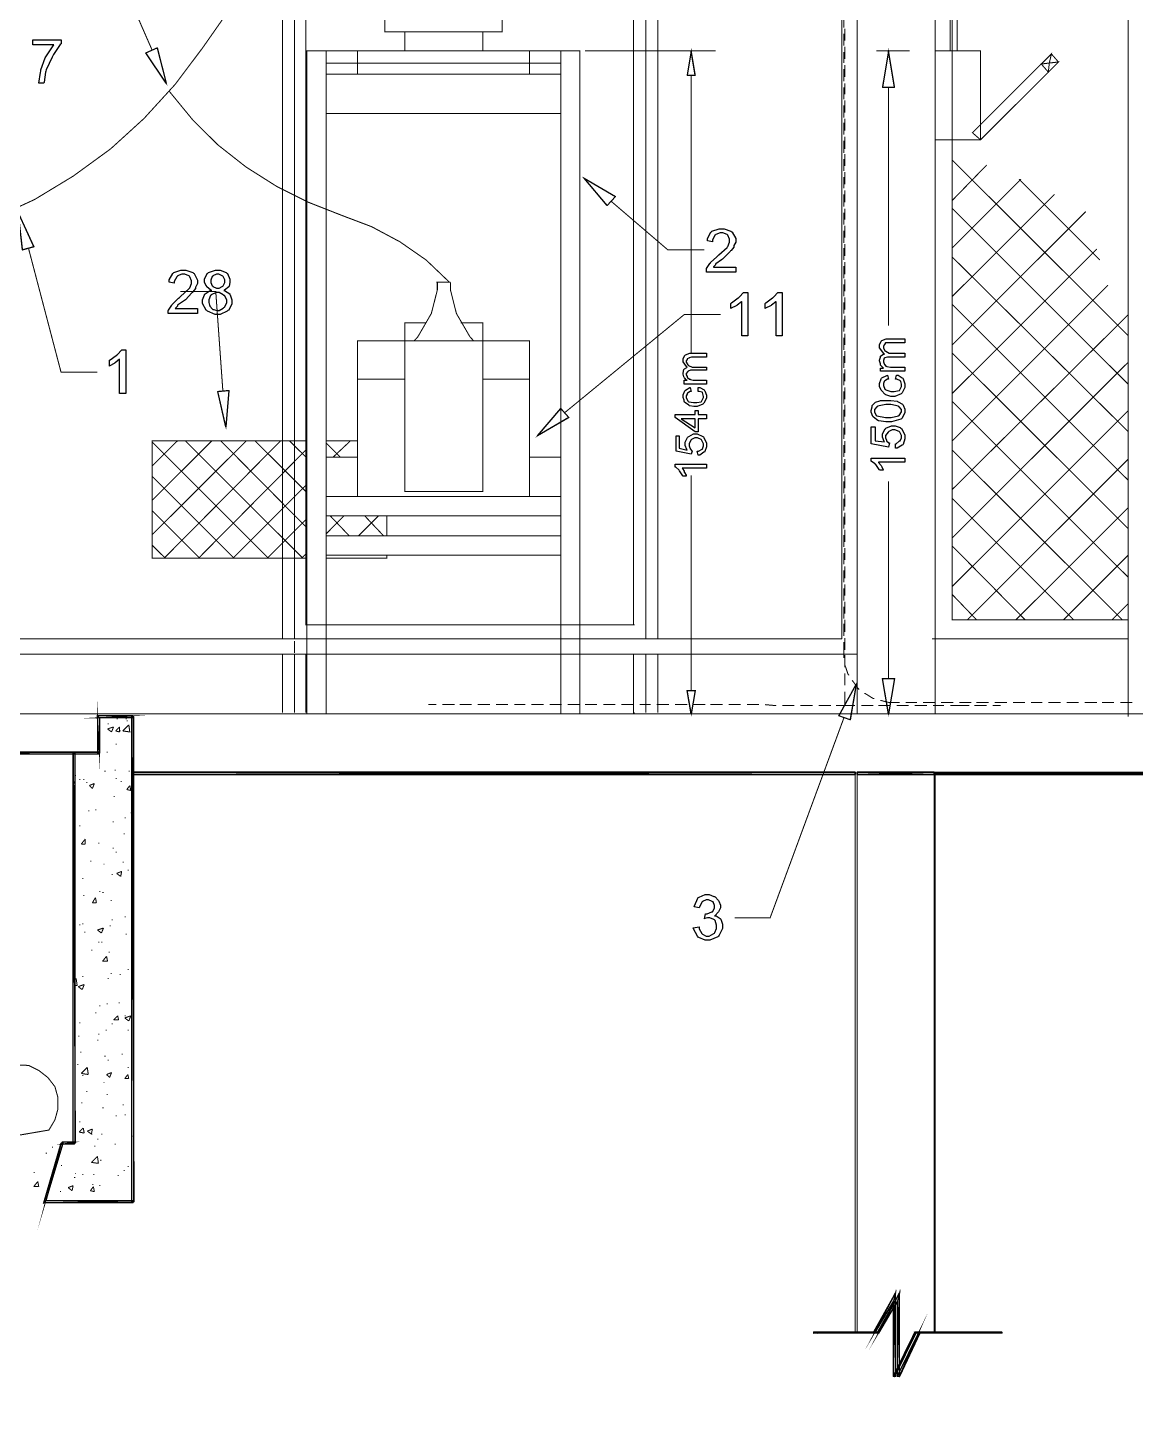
# Model space of a CAD drawing. Extents: x 0 to 210, y 0 to 297.
# Drawn here: x 68.7 to 115.1, y 133.5 to 191.4 of the extents above; entities that cross this region are included whole.
import ezdxf

# ---------------------------------------------------------------- set-up
doc = ezdxf.new("R2010")
doc.units = 0
doc.header["$MEASUREMENT"] = 0
for name, color, linetype in [('C00-00-00-BLACK', 7, 'Continuous'), ('C00-7E-FF', 150, 'Continuous'), ('CFF-00-00', 1, 'Continuous'), ('CFF-7E-00', 30, 'Continuous')]:
    doc.layers.add(name, color=color, linetype=linetype)

msp = doc.modelspace()

# ---------------------------------------------------------------- linework, layer by layer
at = {"layer": 'C00-00-00-BLACK', "const_width": 0.04233}
for points in [[(103.441, 162.639), (103.441, 231.309)], [(106.707, 162.639), (106.707, 231.309)], [(55.0499, 212.614), (79.3517, 212.614), (79.3517, 165.775)], [(102.804, 165.775), (102.804, 212.614), (95.086, 212.614), (95.086, 165.775)], [(107.344, 205.452), (107.344, 190.445)], [(107.64, 205.366), (107.64, 190.445)], [(107.429, 203.713), (114.808, 203.713), (114.808, 162.512)], [(114.808, 166.581), (107.429, 166.581), (107.429, 203.713)], [(94.5776, 165.775), (94.5776, 203.248), (79.8587, 203.248), (79.8587, 165.775)], [(94.0675, 166.371), (94.0675, 202.61), (80.3271, 202.61), (80.3271, 166.371), (94.0675, 166.371), (94.1091, 166.371)], [(85.0346, 195.363), (83.6344, 195.363), (83.6344, 191.251), (88.5553, 191.251), (88.5553, 195.363), (87.1569, 195.363)], [(102.888, 191.929), (102.888, 191.42)], [(102.931, 191.378), (102.931, 190.871)], [(84.4846, 190.445), (84.4846, 191.251)], [(87.7492, 190.445), (87.7492, 191.251)], [(102.888, 191.167), (102.888, 190.658)], [(81.1749, 162.639), (81.1749, 190.445), (80.3698, 190.445), (80.3698, 162.639)], [(81.1749, 190.445), (91.0138, 190.445)], [(82.4893, 190.445), (82.4893, 189.471)], [(89.6994, 190.445), (89.6994, 189.471)], [(91.8214, 162.639), (91.8214, 190.445), (91.0138, 190.445), (91.0138, 162.639)], [(102.888, 190.402), (102.888, 189.936)], [(102.931, 190.616), (102.931, 190.106)], [(106.707, 186.716), (108.614, 186.716), (108.614, 190.445), (106.707, 190.445), (106.707, 186.716), (106.748, 186.716)], [(108.614, 186.716), (108.275, 187.012), (111.585, 190.318), (111.882, 189.979), (108.614, 186.716), (108.572, 186.716)], [(81.1749, 189.936), (91.0138, 189.936)], [(102.888, 189.683), (102.888, 189.174)], [(102.931, 189.852), (102.931, 189.344)], [(81.1749, 189.471), (91.0138, 189.471)], [(102.931, 189.09), (102.931, 188.625)], [(102.888, 188.921), (102.888, 188.409)], [(102.931, 188.367), (102.931, 187.86)], [(81.1749, 187.817), (91.0138, 187.817)], [(102.888, 188.156), (102.888, 187.647)], [(102.888, 187.436), (102.888, 186.928)], [(102.931, 187.606), (102.931, 187.097)], [(102.888, 186.674), (102.888, 186.163)], [(102.931, 186.844), (102.931, 186.333)], [(102.931, 186.121), (102.931, 185.613)], [(107.429, 186.206), (107.429, 186.249)], [(102.888, 185.91), (102.888, 185.401)], [(114.808, 178.493), (107.429, 185.867)], [(107.429, 184.171), (108.87, 185.655)], [(102.888, 185.148), (102.888, 184.682)], [(102.931, 185.359), (102.931, 184.851)], [(107.429, 182.179), (110.313, 185.062)], [(113.621, 181.671), (110.228, 185.062)], [(102.888, 184.426), (102.888, 183.917)], [(102.931, 184.597), (102.931, 184.087)], [(107.429, 180.144), (111.712, 184.426)], [(102.931, 183.833), (102.931, 183.367)], [(114.808, 176.459), (107.429, 183.833)], [(102.888, 183.664), (102.888, 183.155)], [(107.429, 178.11), (113.027, 183.705)], [(102.888, 182.902), (102.888, 182.39)], [(102.931, 183.112), (102.931, 182.605)], [(102.888, 182.179), (102.888, 181.671)], [(102.931, 182.348), (102.931, 181.84)], [(107.429, 176.075), (113.492, 182.137)], [(102.888, 181.417), (102.888, 180.909)], [(102.931, 181.587), (102.931, 181.078)], [(114.808, 174.467), (107.429, 181.798)], [(102.931, 180.866), (102.931, 180.356)], [(84.8653, 178.279), (85.0237, 178.451), (85.5899, 179.43), (85.8407, 180.413), (85.8407, 180.739)], [(85.7994, 180.739), (86.3921, 180.739)], [(86.3921, 180.739), (86.3921, 180.413), (86.6401, 179.43), (87.2077, 178.451), (87.3675, 178.279)], [(102.888, 180.655), (102.888, 180.144)], [(107.429, 174.082), (113.958, 180.613)], [(102.888, 179.891), (102.888, 179.425)], [(102.931, 180.101), (102.931, 179.594)], [(114.808, 172.431), (107.429, 179.805)], [(102.888, 179.171), (102.888, 178.663)], [(102.931, 179.339), (102.931, 178.832)], [(107.429, 172.048), (114.808, 179.382)], [(85.3736, 179.043), (84.4846, 179.043), (84.4846, 171.963), (87.7492, 171.963), (87.7492, 179.043), (86.8151, 179.043)], [(102.931, 178.577), (102.931, 178.11)], [(89.6994, 171.752), (89.6994, 178.279), (82.4893, 178.279), (82.4893, 171.752)], [(102.888, 178.409), (102.888, 177.898)], [(102.888, 177.644), (102.888, 177.136)], [(102.931, 177.855), (102.931, 177.348)], [(114.808, 170.397), (107.429, 177.771)], [(107.429, 170.013), (114.808, 177.389)], [(102.888, 176.924), (102.888, 176.416)], [(102.931, 177.093), (102.931, 176.586)], [(82.4893, 176.67), (84.4846, 176.67)], [(87.7492, 176.67), (89.6994, 176.67)], [(102.931, 176.331), (102.931, 175.821)], [(102.888, 176.16), (102.888, 175.652)], [(102.931, 175.609), (102.931, 175.102)], [(114.808, 168.362), (107.429, 175.736)], [(102.888, 175.398), (102.888, 174.89)], [(107.429, 167.979), (114.808, 175.355)], [(102.888, 174.636), (102.888, 174.167)], [(102.931, 174.847), (102.931, 174.34)], [(80.3698, 169.166), (73.8794, 169.166), (73.8794, 174.082), (80.3698, 174.082)], [(73.8794, 173.024), (74.9406, 174.082)], [(73.8794, 171.582), (76.382, 174.082)], [(73.8794, 170.141), (77.8245, 174.082)], [(78.759, 169.166), (73.8794, 174.041)], [(74.3906, 169.166), (79.266, 174.082)], [(80.2005, 169.166), (75.2796, 174.082)], [(80.3698, 170.44), (76.7637, 174.082)], [(80.3698, 171.921), (78.2052, 174.082)], [(80.3698, 173.363), (79.6477, 174.082)], [(81.1749, 174.082), (82.4893, 174.082)], [(81.77, 173.405), (81.1749, 173.998)], [(81.4737, 173.405), (82.193, 174.082)], [(102.888, 173.914), (102.888, 173.405)], [(102.931, 174.082), (102.931, 173.575)], [(75.8321, 169.166), (80.3698, 173.744)], [(81.1749, 173.405), (82.4893, 173.405)], [(89.6994, 173.405), (91.0138, 173.405)], [(102.931, 173.32), (102.931, 172.855)], [(114.554, 166.581), (107.429, 173.702)], [(108.064, 166.581), (114.808, 173.32)], [(102.888, 173.152), (102.888, 172.643)], [(77.3162, 169.166), (73.8794, 172.601)], [(77.2749, 169.166), (80.3698, 172.26)], [(102.888, 172.39), (102.888, 171.879)], [(102.931, 172.601), (102.931, 172.091)], [(81.1749, 171.752), (91.0138, 171.752)], [(102.888, 171.666), (102.888, 171.159)], [(102.931, 171.836), (102.931, 171.329)], [(112.517, 166.581), (107.429, 171.666)], [(75.8747, 169.166), (73.8794, 171.159)], [(102.931, 171.074), (102.931, 170.567)], [(110.098, 166.581), (114.808, 171.286)], [(78.7164, 169.166), (80.3698, 170.82)], [(81.1749, 170.947), (91.0138, 170.947)], [(81.1749, 170.182), (81.9383, 170.947)], [(82.1503, 170.098), (81.3428, 170.947)], [(82.532, 170.098), (83.3808, 170.947)], [(83.5918, 170.098), (82.7885, 170.947)], [(83.7198, 170.947), (83.7198, 170.098)], [(102.888, 170.904), (102.888, 170.397)], [(81.1749, 170.098), (91.0138, 170.098)], [(102.888, 170.141), (102.888, 169.632)], [(102.931, 170.355), (102.931, 169.845)], [(74.4319, 169.166), (73.8794, 169.716)], [(79.8587, 169.293), (79.8587, 168.954)], [(80.1578, 169.166), (80.3698, 169.379)], [(81.1749, 169.293), (91.0138, 169.293)], [(83.7198, 169.293), (83.7198, 169.166), (81.1749, 169.166)], [(102.888, 169.379), (102.888, 168.913)], [(102.931, 169.59), (102.931, 169.083)], [(110.482, 166.581), (107.429, 169.675)], [(112.094, 166.581), (114.808, 169.293)], [(79.8587, 168.701), (79.8587, 168.191)], [(102.888, 168.658), (102.888, 168.148)], [(102.931, 168.827), (102.931, 168.321)], [(79.8587, 167.936), (79.8587, 167.429)], [(102.888, 167.895), (102.888, 167.386)], [(102.931, 168.063), (102.931, 167.597)], [(108.445, 166.581), (107.429, 167.64)], [(79.8587, 167.217), (79.8587, 166.708)], [(102.888, 167.133), (102.888, 166.624)], [(102.931, 167.343), (102.931, 166.836)], [(114.128, 166.581), (114.808, 167.259)], [(79.8587, 166.455), (79.8587, 165.943)], [(102.888, 166.412), (102.888, 165.902)], [(102.931, 166.581), (102.931, 166.072)], [(54.2452, 165.775), (102.804, 165.775)], [(102.931, 165.816), (102.931, 165.31)], [(106.579, 165.775), (114.808, 165.775), (111.628, 165.775)], [(79.8587, 165.69), (79.8587, 165.183)], [(102.888, 165.647), (102.888, 165.394), (102.888, 165.013), (102.888, 164.971)], [(54.2452, 165.14), (103.441, 165.14)], [(79.3517, 165.14), (79.3517, 162.682)], [(79.8587, 165.14), (79.8587, 162.682)], [(79.8587, 164.928), (79.8587, 164.462)], [(80.3271, 165.14), (80.3271, 162.682)], [(94.0675, 165.14), (94.0675, 162.682), (94.1091, 162.682)], [(94.5776, 165.14), (94.5776, 162.682)], [(95.086, 165.14), (95.086, 162.682)], [(102.931, 165.097), (102.931, 164.589)], [(102.931, 164.717), (102.931, 164.674), (103.061, 164.292), (103.104, 164.251)], [(79.8587, 164.209), (79.8587, 163.697)], [(102.931, 164.335), (102.931, 163.825)], [(103.23, 164.036), (103.271, 163.993), (103.484, 163.697), (103.527, 163.656)], [(79.8587, 163.444), (79.8587, 163.105)], [(102.931, 163.57), (102.931, 162.978), (102.549, 162.978)], [(103.737, 163.486), (103.78, 163.486), (104.119, 163.274), (104.162, 163.274)], [(85.7994, 163.02), (85.4576, 163.02)], [(86.5614, 163.02), (86.0531, 163.02)], [(87.2836, 163.02), (86.7724, 163.02)], [(88.0456, 163.02), (87.5372, 163.02)], [(88.8104, 163.02), (88.2992, 163.02)], [(89.5297, 163.02), (89.064, 163.02)], [(90.2945, 163.02), (89.7834, 163.02)], [(91.0565, 163.02), (90.5482, 163.02)], [(91.8214, 163.02), (91.3102, 163.02)], [(92.5407, 163.02), (92.0323, 163.02)], [(93.3055, 163.02), (92.7943, 163.02)], [(94.0675, 163.02), (93.5591, 163.02)], [(94.7896, 163.02), (94.324, 163.02)], [(95.5516, 163.02), (95.0433, 163.02)], [(96.3165, 163.02), (95.8081, 163.02)], [(97.0788, 163.02), (96.5701, 163.02)], [(97.8006, 163.02), (97.2922, 163.02)], [(98.5629, 163.02), (98.0542, 163.02)], [(99.3278, 163.02), (98.8191, 163.02)], [(100.047, 162.978), (99.5811, 163.02)], [(100.812, 162.978), (100.303, 162.978)], [(101.577, 162.978), (101.065, 162.978)], [(102.339, 162.978), (101.83, 162.978)], [(102.931, 162.978), (103.357, 162.978)], [(103.61, 162.978), (104.119, 162.978)], [(104.33, 162.978), (104.841, 162.978)], [(104.418, 163.19), (104.461, 163.19), (104.798, 163.105), (105.222, 163.105)], [(105.095, 162.978), (105.603, 162.978)], [(105.476, 163.105), (105.945, 163.105)], [(105.859, 162.978), (106.368, 162.978)], [(106.198, 163.105), (106.707, 163.105)], [(106.621, 162.978), (107.087, 162.978)], [(106.96, 163.105), (107.471, 163.105)], [(107.344, 162.978), (107.81, 162.978), (108.149, 162.978)], [(107.725, 163.105), (108.233, 163.105)], [(108.361, 162.978), (108.87, 162.978)], [(108.445, 163.105), (108.956, 163.105)], [(109.124, 162.978), (109.463, 162.978)], [(109.209, 163.105), (109.718, 163.105)], [(109.971, 163.105), (110.482, 163.105)], [(110.736, 163.105), (111.202, 163.105)], [(111.456, 163.105), (111.967, 163.105)], [(112.22, 163.105), (112.729, 163.105)], [(112.983, 163.105), (113.492, 163.105)], [(113.705, 163.105), (114.213, 163.105)], [(114.469, 163.105), (114.978, 163.105)], [(48.5193, 162.639), (164.853, 162.639)], [(72.3953, 162.428), (72.438, 162.428)], [(72.7784, 162.428), (72.8211, 162.428)], [(72.8211, 162.343), (72.8638, 162.343)], [(72.015, 162.216), (72.0563, 162.216)], [(72.015, 162.002), (72.2683, 162.086)], [(72.015, 162.002), (72.1829, 161.875)], [(72.1829, 161.875), (72.2683, 162.086)], [(72.3526, 161.917), (72.5219, 162.086)], [(72.3526, 161.917), (72.5219, 161.875)], [(72.5219, 161.875), (72.5219, 162.086)], [(72.5219, 161.917), (72.5646, 161.917)], [(72.6489, 161.917), (72.9065, 162.173)], [(72.9065, 162.173), (72.9477, 161.875), (72.6489, 161.917)], [(72.3526, 161.367), (72.3953, 161.367)], [(71.1648, 160.944), (71.2075, 160.944)], [(71.9723, 161.028), (72.015, 161.028)], [(70.6575, 160.052), (70.6988, 160.052)], [(71.8866, 160.223), (71.9296, 160.223)], [(72.3113, 160.266), (72.3526, 160.266)], [(72.9065, 160.223), (72.9477, 160.223)], [(103.357, 136.654), (103.357, 160.139)], [(103.441, 136.654), (103.441, 160.139)], [(106.664, 136.654), (106.664, 160.139)], [(106.707, 136.654), (106.707, 160.139)], [(106.707, 160.139), (140.295, 160.139)], [(70.6575, 159.628), (70.6148, 159.797)], [(70.6148, 159.628), (70.6575, 159.628)], [(70.8258, 159.883), (70.8685, 159.883)], [(70.9951, 159.883), (71.0378, 159.883)], [(71.1232, 159.756), (71.1648, 159.756)], [(71.2502, 159.628), (71.4636, 159.713)], [(71.2502, 159.628), (71.3796, 159.501)], [(71.3796, 159.501), (71.4636, 159.713)], [(72.3526, 159.924), (72.3953, 159.924)], [(72.5646, 159.797), (72.6073, 159.797)], [(72.8211, 159.46), (72.9477, 159.628)], [(72.8211, 159.46), (72.9904, 159.417)], [(72.9904, 159.417), (72.9477, 159.628)], [(72.2683, 159.163), (72.3113, 159.163)], [(71.2075, 158.569), (71.2502, 158.569)], [(71.5063, 158.612), (71.549, 158.612)], [(72.7371, 158.273), (72.7784, 158.273)], [(72.9904, 158.485), (73.0331, 158.485)], [(70.8258, 157.933), (70.8685, 157.933)], [(72.2256, 158.105), (72.2683, 158.105)], [(70.6148, 157.34), (70.6575, 157.34)], [(70.6148, 157.212), (70.6575, 157.34)], [(70.6148, 157.34), (70.6575, 157.34)], [(70.9112, 157.171), (71.0805, 157.382)], [(70.9112, 157.171), (71.0805, 157.171)], [(71.0805, 157.171), (71.0805, 157.382)], [(71.6333, 157.212), (71.676, 157.212)], [(72.6916, 157.594), (72.7371, 157.594)], [(72.2256, 157.001), (72.2683, 157.001)], [(72.3526, 156.832), (72.3953, 156.832)], [(71.2943, 156.451), (71.337, 156.451)], [(71.8453, 156.323), (71.8866, 156.323)], [(72.3953, 155.94), (72.6073, 156.024)], [(72.3953, 155.94), (72.5646, 155.813)], [(72.5646, 155.813), (72.6073, 156.024)], [(72.6489, 156.409), (72.6916, 156.409)], [(72.8638, 156.07), (72.9065, 156.07)], [(73.0331, 156.409), (73.0747, 156.409)], [(70.9538, 155.728), (70.9951, 155.728)], [(72.1829, 155.897), (72.2256, 155.897)], [(70.9951, 155.009), (71.0378, 155.009)], [(71.3796, 154.712), (71.5063, 154.924)], [(71.549, 154.712), (71.5063, 154.924)], [(71.676, 155.178), (71.7187, 155.178)], [(71.8026, 155.135), (71.8453, 155.135)], [(72.1416, 154.798), (72.1829, 154.798)], [(73.0331, 155.305), (73.0747, 155.305)], [(71.3796, 154.712), (71.549, 154.712)], [(70.8258, 153.778), (70.8685, 153.778)], [(70.9538, 153.821), (70.9951, 153.821)], [(71.5906, 153.567), (71.8453, 153.651)], [(71.7599, 153.44), (71.8453, 153.651)], [(72.099, 153.737), (72.1416, 153.737)], [(72.1829, 153.99), (72.2256, 153.99)], [(72.7371, 154.12), (72.7784, 154.12)], [(71.0378, 153.482), (71.0805, 153.482)], [(71.5906, 153.567), (71.7599, 153.44)], [(71.6333, 153.059), (71.676, 153.059)], [(71.7599, 153.059), (71.8026, 153.059)], [(72.7784, 153.398), (72.8211, 153.398)], [(71.337, 152.72), (71.3796, 152.72)], [(71.8026, 152.254), (71.9723, 152.466)], [(72.015, 152.254), (71.9723, 152.466)], [(72.0563, 152.636), (72.099, 152.636)], [(71.8026, 152.254), (72.015, 152.254)], [(72.8638, 151.914), (72.9065, 151.914)], [(70.6148, 151.448), (70.6988, 151.532)], [(70.7415, 151.235), (70.6988, 151.532)], [(70.7842, 151.193), (71.0378, 151.278)], [(70.9538, 151.617), (70.9951, 151.617)], [(70.9538, 151.066), (71.0378, 151.278)], [(72.015, 151.532), (72.0563, 151.532)], [(72.1416, 151.744), (72.1829, 151.744)], [(72.5219, 151.701), (72.5646, 151.701)], [(70.6148, 151.235), (70.7415, 151.235)], [(70.7842, 151.193), (70.9538, 151.066)], [(71.676, 150.39), (71.7187, 150.39)], [(71.9723, 150.473), (72.015, 150.473)], [(72.4793, 150.516), (72.5219, 150.516)], [(70.8258, 149.667), (70.8685, 149.667)], [(71.5063, 150.093), (71.549, 150.093)], [(72.1829, 149.625), (72.2256, 149.625)], [(72.2683, 149.794), (72.438, 149.967)], [(72.2683, 149.794), (72.4793, 149.794)], [(72.4793, 149.794), (72.438, 149.967)], [(72.7371, 149.878), (72.9904, 149.967)], [(72.7371, 149.967), (72.7784, 149.967)], [(72.7371, 149.878), (72.9065, 149.751)], [(72.9065, 149.751), (72.9904, 149.967)], [(70.7842, 149.116), (70.8258, 149.116)], [(71.5906, 148.947), (71.6333, 148.947)], [(71.6333, 149.202), (71.676, 149.202)], [(71.9296, 149.371), (71.9723, 149.371)], [(72.8638, 149.371), (72.9065, 149.371)], [(70.8685, 148.439), (70.9112, 148.439)], [(70.7415, 147.931), (70.7842, 147.931)], [(70.9112, 147.548), (71.1648, 147.802)], [(71.2075, 147.505), (71.1648, 147.802)], [(71.8866, 148.27), (71.9296, 148.27)], [(72.015, 148.101), (72.0563, 148.101)], [(72.6073, 148.354), (72.6489, 148.354)], [(72.8638, 147.802), (72.9065, 147.802)], [(70.9112, 147.548), (71.2075, 147.505)], [(70.9538, 147.463), (70.9951, 147.463)], [(71.9723, 147.505), (72.1829, 147.589)], [(71.9723, 147.505), (72.099, 147.379)], [(72.099, 147.379), (72.1829, 147.589)], [(72.7371, 147.336), (72.8638, 147.505)], [(72.7371, 147.336), (72.9065, 147.336)], [(72.9065, 147.336), (72.8638, 147.505)], [(71.1232, 146.786), (71.1648, 146.786)], [(71.8453, 147.166), (71.8866, 147.166)], [(71.9723, 146.659), (72.015, 146.659)], [(70.9112, 146.32), (70.9538, 146.32)], [(71.8026, 146.108), (71.8453, 146.108)], [(72.6489, 146.235), (72.6916, 146.235)], [(70.8258, 145.513), (70.8685, 145.513)], [(72.3526, 145.767), (72.3953, 145.767)], [(72.7371, 145.809), (72.7784, 145.809)], [(70.8258, 145.089), (70.9951, 145.259)], [(70.8258, 145.089), (71.0378, 145.047)], [(71.0378, 145.047), (70.9951, 145.259)], [(71.1648, 145.132), (71.3796, 145.216)], [(71.1648, 145.132), (71.337, 145.005)], [(71.337, 145.005), (71.3796, 145.216)], [(71.337, 145.005), (71.3796, 145.005)], [(71.7599, 145.005), (71.8026, 145.005)], [(73.0747, 144.92), (73.1174, 144.92)], [(69.6807, 144.454), (69.7234, 144.454)], [(71.4636, 144.497), (71.5063, 144.497)], [(71.5906, 144.793), (71.6333, 144.793)], [(72.3113, 144.581), (72.3526, 144.581)], [(69.427, 144.201), (69.4697, 144.201)], [(71.337, 143.818), (71.5906, 144.074)], [(71.337, 143.818), (71.6333, 143.775)], [(71.6333, 143.775), (71.5906, 144.074)], [(71.7187, 143.904), (71.7599, 143.904)], [(68.9183, 143.393), (68.961, 143.393)], [(70.0648, 143.69), (70.1065, 143.69)], [(70.6148, 143.182), (70.6575, 143.182)], [(70.6575, 143.352), (70.6988, 143.352)], [(70.9538, 143.309), (70.9951, 143.309)], [(71.4209, 143.309), (71.4636, 143.309)], [(72.438, 143.266), (72.4793, 143.266)], [(72.6916, 143.479), (72.7371, 143.479)], [(72.8638, 143.648), (72.9065, 143.648)], [(68.9183, 142.801), (69.088, 143.013)], [(68.9183, 142.801), (69.1307, 142.801)], [(69.0453, 142.97), (69.088, 142.97)], [(69.1307, 142.801), (69.088, 143.013)], [(69.6376, 142.97), (69.6807, 142.97)], [(70.0222, 142.59), (70.0648, 142.59)], [(70.3612, 142.759), (70.5721, 142.843)], [(70.3612, 142.759), (70.5294, 142.631)], [(70.5294, 142.631), (70.5721, 142.843)], [(71.2943, 142.631), (71.4209, 142.801)], [(71.2943, 142.631), (71.4636, 142.59)], [(71.3796, 142.886), (71.4209, 142.886)], [(71.4636, 142.59), (71.4209, 142.801)], [(71.676, 142.843), (71.7187, 142.843)], [(71.8026, 142.165), (71.8453, 142.165)]]:
    msp.add_lwpolyline(points, dxfattribs=at)
for points in [[(111.499, 189.936), (111.16, 189.894), (111.585, 190.318), (111.499, 189.936)], [(111.499, 189.936), (111.16, 189.894), (111.585, 190.318), (111.499, 189.936)], [(111.499, 189.936), (111.456, 189.556), (111.16, 189.894), (111.499, 189.936)], [(111.499, 189.936), (111.456, 189.556), (111.16, 189.894), (111.499, 189.936)], [(111.499, 189.936), (111.882, 189.979), (111.456, 189.556), (111.499, 189.936)], [(111.499, 189.936), (111.882, 189.979), (111.456, 189.556), (111.499, 189.936)], [(71.5906, 160.985), (71.676, 160.985), (71.5906, 162.555), (71.5906, 160.985)], [(71.676, 162.471), (73.0747, 162.555), (73.0747, 162.471), (71.676, 162.471)], [(71.5906, 162.555), (71.676, 162.471), (73.0747, 162.555), (71.5906, 162.555)], [(71.676, 160.985), (71.5906, 162.555), (71.676, 162.471), (71.676, 160.985)], [(73.1174, 162.512), (73.0331, 162.512), (73.1174, 142.165), (73.1174, 162.512)], [(73.0331, 162.512), (73.1174, 142.165), (73.0331, 142.165), (73.0331, 162.512)], [(54.2452, 160.944), (71.6333, 161.028), (71.6333, 160.944), (54.2452, 160.944)], [(54.2452, 161.028), (54.2452, 160.944), (71.6333, 161.028), (54.2452, 161.028)], [(70.6575, 160.985), (70.5721, 160.985), (70.6575, 144.624), (70.6575, 160.985)], [(70.5721, 160.985), (70.6575, 144.624), (70.5721, 144.624), (70.5721, 160.985)], [(73.0747, 160.096), (103.357, 160.182), (103.357, 160.096), (73.0747, 160.096)], [(103.357, 160.096), (103.357, 160.182), (73.0747, 160.096), (103.357, 160.096)], [(73.0747, 160.182), (73.0747, 160.096), (103.357, 160.182), (73.0747, 160.182)], [(103.357, 160.182), (73.0747, 160.096), (73.0747, 160.182), (103.357, 160.182)], [(103.441, 160.096), (106.664, 160.182), (106.664, 160.096), (103.441, 160.096)], [(106.664, 160.096), (106.664, 160.182), (103.441, 160.096), (106.664, 160.096)], [(103.441, 160.182), (103.441, 160.096), (106.664, 160.182), (103.441, 160.182)], [(106.664, 160.182), (103.441, 160.096), (103.441, 160.182), (106.664, 160.182)], [(140.295, 160.096), (140.295, 160.182), (106.707, 160.096), (140.295, 160.096)], [(140.295, 160.182), (106.707, 160.096), (106.707, 160.182), (140.295, 160.182)], [(70.1492, 144.624), (70.0648, 144.624), (69.427, 142.208), (70.1492, 144.624)], [(70.0648, 144.624), (69.427, 142.208), (69.3416, 142.124), (70.0648, 144.624)], [(70.1065, 144.581), (70.6148, 144.666), (70.6148, 144.581), (70.1065, 144.581)], [(70.1065, 144.666), (70.1065, 144.581), (70.6148, 144.666), (70.1065, 144.666)], [(69.427, 142.208), (69.3416, 142.124), (73.0747, 142.208), (69.427, 142.208)], [(69.3416, 142.124), (73.0747, 142.208), (73.0747, 142.124), (69.3416, 142.124)], [(104.122, 136.697), (104.163, 136.654), (105.053, 138.351), (104.122, 136.697)], [(104.291, 136.697), (104.333, 136.654), (105.222, 138.351), (104.291, 136.697)], [(104.163, 136.654), (105.053, 138.351), (104.968, 138.012), (104.163, 136.654)], [(104.333, 136.654), (105.222, 138.351), (105.137, 138.012), (104.333, 136.654)], [(104.968, 134.874), (105.011, 134.831), (105.859, 136.697), (104.968, 134.874)], [(105.053, 138.351), (104.968, 138.012), (105.053, 134.831), (105.053, 138.351)], [(104.968, 138.012), (105.053, 134.831), (104.968, 134.831), (104.968, 138.012)], [(105.222, 138.351), (105.137, 138.012), (105.222, 134.831), (105.222, 138.351)], [(105.137, 138.012), (105.222, 134.831), (105.137, 134.831), (105.137, 138.012)], [(105.137, 134.874), (105.222, 134.831), (106.029, 136.697), (105.137, 134.874)], [(101.618, 136.654), (104.122, 136.697), (104.163, 136.654), (101.618, 136.654)], [(101.618, 136.697), (101.618, 136.654), (104.122, 136.697), (101.618, 136.697)], [(101.787, 136.654), (104.291, 136.697), (104.333, 136.654), (101.787, 136.654)], [(101.787, 136.697), (101.787, 136.654), (104.291, 136.697), (101.787, 136.697)], [(105.011, 134.831), (105.859, 136.697), (105.902, 136.654), (105.011, 134.831)], [(105.222, 134.831), (106.029, 136.697), (106.072, 136.654), (105.222, 134.831)], [(105.859, 136.697), (105.902, 136.654), (109.336, 136.697), (105.859, 136.697)], [(105.902, 136.654), (109.336, 136.697), (109.336, 136.654), (105.902, 136.654)], [(106.029, 136.697), (106.072, 136.654), (109.506, 136.697), (106.029, 136.697)], [(106.072, 136.654), (109.506, 136.697), (109.506, 136.654), (106.072, 136.654)]]:
    msp.add_lwpolyline(points, close=True, dxfattribs=at)
at = {"layer": 'C00-00-00-BLACK'}
for points in [[(71.5906, 160.985), (71.676, 160.985), (71.5906, 162.555), (71.5906, 160.985)], [(71.676, 160.985), (71.5906, 162.555), (71.676, 162.471), (71.676, 160.985)], [(71.5906, 162.555), (71.676, 162.471), (73.0747, 162.555), (71.5906, 162.555)], [(71.676, 162.471), (73.0747, 162.555), (73.0747, 162.471), (71.676, 162.471)], [(73.1174, 162.512), (73.0331, 162.512), (73.1174, 142.165), (73.1174, 162.512)], [(73.0331, 162.512), (73.1174, 142.165), (73.0331, 142.165), (73.0331, 162.512)], [(54.2452, 161.028), (54.2452, 160.944), (71.6333, 161.028), (54.2452, 161.028)], [(54.2452, 160.944), (71.6333, 161.028), (71.6333, 160.944), (54.2452, 160.944)], [(70.6575, 160.985), (70.5721, 160.985), (70.6575, 144.624), (70.6575, 160.985)], [(70.5721, 160.985), (70.6575, 144.624), (70.5721, 144.624), (70.5721, 160.985)], [(73.0747, 160.182), (73.0747, 160.096), (103.357, 160.182), (73.0747, 160.182)], [(73.0747, 160.096), (103.357, 160.182), (103.357, 160.096), (73.0747, 160.096)], [(103.357, 160.096), (103.357, 160.182), (73.0747, 160.096), (103.357, 160.096)], [(103.357, 160.182), (73.0747, 160.096), (73.0747, 160.182), (103.357, 160.182)], [(103.441, 160.182), (103.441, 160.096), (106.664, 160.182), (103.441, 160.182)], [(103.441, 160.096), (106.664, 160.182), (106.664, 160.096), (103.441, 160.096)], [(106.664, 160.096), (106.664, 160.182), (103.441, 160.096), (106.664, 160.096)], [(106.664, 160.182), (103.441, 160.096), (103.441, 160.182), (106.664, 160.182)], [(140.295, 160.096), (140.295, 160.182), (106.707, 160.096), (140.295, 160.096)], [(140.295, 160.182), (106.707, 160.096), (106.707, 160.182), (140.295, 160.182)], [(70.0648, 144.624), (69.427, 142.208), (69.3416, 142.124), (70.0648, 144.624)], [(70.1492, 144.624), (70.0648, 144.624), (69.427, 142.208), (70.1492, 144.624)], [(70.1065, 144.666), (70.1065, 144.581), (70.6148, 144.666), (70.1065, 144.666)], [(70.1065, 144.581), (70.6148, 144.666), (70.6148, 144.581), (70.1065, 144.581)], [(69.427, 142.208), (69.3416, 142.124), (73.0747, 142.208), (69.427, 142.208)], [(69.3416, 142.124), (73.0747, 142.208), (73.0747, 142.124), (69.3416, 142.124)], [(104.122, 136.697), (104.163, 136.654), (105.053, 138.351), (104.122, 136.697)], [(104.163, 136.654), (105.053, 138.351), (104.968, 138.012), (104.163, 136.654)], [(104.291, 136.697), (104.333, 136.654), (105.222, 138.351), (104.291, 136.697)], [(104.333, 136.654), (105.222, 138.351), (105.137, 138.012), (104.333, 136.654)], [(105.053, 138.351), (104.968, 138.012), (105.053, 134.831), (105.053, 138.351)], [(104.968, 138.012), (105.053, 134.831), (104.968, 134.831), (104.968, 138.012)], [(105.222, 138.351), (105.137, 138.012), (105.222, 134.831), (105.222, 138.351)], [(105.137, 138.012), (105.222, 134.831), (105.137, 134.831), (105.137, 138.012)], [(101.618, 136.697), (101.618, 136.654), (104.122, 136.697), (101.618, 136.697)], [(101.618, 136.654), (104.122, 136.697), (104.163, 136.654), (101.618, 136.654)], [(101.787, 136.697), (101.787, 136.654), (104.291, 136.697), (101.787, 136.697)], [(101.787, 136.654), (104.291, 136.697), (104.333, 136.654), (101.787, 136.654)], [(104.968, 134.874), (105.011, 134.831), (105.859, 136.697), (104.968, 134.874)], [(105.011, 134.831), (105.859, 136.697), (105.902, 136.654), (105.011, 134.831)], [(105.137, 134.874), (105.222, 134.831), (106.029, 136.697), (105.137, 134.874)], [(105.222, 134.831), (106.029, 136.697), (106.072, 136.654), (105.222, 134.831)], [(105.859, 136.697), (105.902, 136.654), (109.336, 136.697), (105.859, 136.697)], [(105.902, 136.654), (109.336, 136.697), (109.336, 136.654), (105.902, 136.654)], [(106.029, 136.697), (106.072, 136.654), (109.506, 136.697), (106.029, 136.697)], [(106.072, 136.654), (109.506, 136.697), (109.506, 136.654), (106.072, 136.654)]]:
    msp.add_lwpolyline(points, close=True, dxfattribs=at)
at = {"layer": 'C00-7E-FF', "const_width": 0.04233}
for points in [[(73.8794, 190.486), (71.9723, 194.855), (70.4455, 194.855)], [(92.0323, 190.445), (97.5046, 190.445)], [(105.646, 190.445), (104.246, 190.445)], [(96.4861, 189.428), (96.4861, 177.728)], [(104.757, 188.921), (104.757, 178.916)], [(93.1362, 184.129), (95.5089, 182.094), (97.0361, 182.094)], [(68.7077, 182.137), (70.0648, 176.966), (71.5906, 176.966)], [(76.8477, 176.202), (76.5514, 180.356), (75.0672, 180.356)], [(91.1835, 175.27), (96.1898, 179.382), (97.7152, 179.382)], [(96.4861, 163.613), (96.4861, 172.643)], [(104.757, 164.122), (104.757, 172.39)], [(97.1628, 162.639), (97.5046, 162.639)], [(102.888, 162.471), (99.7934, 154.077), (98.3093, 154.077)], [(110.524, 162.639), (104.246, 162.639)]]:
    msp.add_lwpolyline(points, dxfattribs=at)
for points in [[(74.0914, 190.574), (74.4746, 189.09), (73.6258, 190.36), (74.0914, 190.574)], [(96.3165, 189.428), (96.6555, 189.428), (96.4861, 190.445), (96.3165, 189.428)], [(104.502, 188.921), (105.011, 188.921), (104.757, 190.445), (104.502, 188.921)], [(92.9665, 183.96), (91.991, 185.105), (93.3055, 184.34), (92.9665, 183.96)], [(68.4526, 182.094), (68.2805, 183.621), (68.9183, 182.221), (68.4526, 182.094)], [(77.1052, 176.202), (76.9758, 174.677), (76.6367, 176.16), (77.1052, 176.202)], [(91.3529, 175.059), (90.0409, 174.297), (91.0138, 175.44), (91.3529, 175.059)], [(104.502, 164.122), (105.011, 164.122), (104.757, 162.639), (104.502, 164.122)], [(96.3165, 163.613), (96.6555, 163.613), (96.4861, 162.639), (96.3165, 163.613)], [(102.676, 162.555), (103.4, 163.867), (103.145, 162.385), (102.676, 162.555)]]:
    msp.add_lwpolyline(points, close=True, dxfattribs=at)
at = {"layer": 'C00-7E-FF'}
for points in [[(74.0914, 190.574), (74.4746, 189.09), (73.6258, 190.36), (74.0914, 190.574)], [(96.3165, 189.428), (96.6555, 189.428), (96.4861, 190.445), (96.3165, 189.428)], [(104.502, 188.921), (105.011, 188.921), (104.757, 190.445), (104.502, 188.921)], [(92.9665, 183.96), (91.991, 185.105), (93.3055, 184.34), (92.9665, 183.96)], [(68.4526, 182.094), (68.2805, 183.621), (68.9183, 182.221), (68.4526, 182.094)], [(77.1052, 176.202), (76.9758, 174.677), (76.6367, 176.16), (77.1052, 176.202)], [(91.3529, 175.059), (90.0409, 174.297), (91.0138, 175.44), (91.3529, 175.059)], [(104.502, 164.122), (105.011, 164.122), (104.757, 162.639), (104.502, 164.122)], [(96.3165, 163.613), (96.6555, 163.613), (96.4861, 162.639), (96.3165, 163.613)], [(102.676, 162.555), (103.4, 163.867), (103.145, 162.385), (102.676, 162.555)]]:
    msp.add_lwpolyline(points, close=True, dxfattribs=at)
at = {"layer": 'CFF-00-00', "const_width": 0.04233}
for points in [[(86.0104, 197.483), (84.4846, 197.101), (82.9991, 196.591), (81.6007, 195.913), (80.2432, 195.067), (79.0127, 194.133), (77.8676, 193.032), (76.8904, 191.844), (76.0017, 190.574)], [(63.5744, 182.306), (65.3976, 182.775), (67.2222, 183.408), (68.961, 184.213), (70.5721, 185.19), (72.1416, 186.333), (73.5404, 187.606), (74.8563, 189.048), (76.0017, 190.574)], [(74.6016, 188.751), (75.5756, 187.563), (76.6367, 186.505), (77.8245, 185.571), (79.0967, 184.766), (80.4541, 184.087), (81.854, 183.537)], [(86.3494, 180.739), (85.3736, 181.671), (84.2726, 182.436), (83.0848, 183.071), (81.854, 183.537)], [(54.9645, 153.948), (55.6024, 152.466), (56.406, 151.066), (57.2989, 149.751), (58.3173, 148.481), (59.4169, 147.336), (60.6474, 146.278), (62.0476, 145.682), (63.4891, 145.216), (65.0159, 144.963), (66.5427, 144.877), (68.0695, 144.92), (69.5537, 145.174), (69.8073, 145.598), (69.9368, 146.067), (69.9368, 146.531), (69.8073, 146.997), (69.511, 147.379), (69.1307, 147.675), (68.7077, 147.886), (65.2695, 148.016), (61.8352, 148.058), (58.4013, 147.931), (54.9645, 147.632)]]:
    msp.add_lwpolyline(points, dxfattribs=at)
at = {"layer": 'CFF-7E-00'}
for points in [[(68.8756, 190.701), (68.8756, 190.913), (70.0648, 190.913), (70.0648, 190.744), (70.032, 190.712), (69.7438, 190.287), (69.7234, 190.233), (69.6916, 190.18), (69.4475, 189.651), (69.427, 189.597), (69.4161, 189.556), (69.3512, 189.133), (69.3416, 189.09), (69.1307, 189.09), (69.1307, 189.09), (69.2037, 189.545), (69.2146, 189.597), (69.2245, 189.651), (69.4048, 190.149), (69.427, 190.19), (69.4588, 190.244), (69.7329, 190.66), (69.766, 190.701), (68.8756, 190.701)], [(98.3506, 181.375), (98.3506, 181.162), (97.1201, 181.162), (97.1201, 181.194), (97.1201, 181.266), (97.1201, 181.289), (97.1296, 181.311), (97.2675, 181.524), (97.2894, 181.544), (97.2993, 181.566), (97.554, 181.809), (97.5857, 181.84), (97.6383, 181.883), (97.9883, 182.203), (98.0101, 182.223), (98.02, 182.246), (98.0944, 182.421), (98.0944, 182.479), (98.0944, 182.542), (98.02, 182.711), (98.0101, 182.732), (97.9883, 182.743), (97.8133, 182.816), (97.7554, 182.816), (97.6919, 182.816), (97.5113, 182.743), (97.5018, 182.732), (97.4796, 182.711), (97.3748, 182.505), (97.3748, 182.436), (97.1628, 182.479), (97.1628, 182.573), (97.3102, 182.838), (97.3321, 182.859), (97.3529, 182.881), (97.6545, 182.985), (97.7554, 182.985), (97.8613, 182.985), (98.1481, 182.881), (98.1812, 182.859), (98.2017, 182.838), (98.3506, 182.57), (98.3506, 182.479), (98.3506, 182.426), (98.2761, 182.288), (98.2666, 182.266), (98.2666, 182.213), (98.1576, 182.073), (98.1371, 182.051), (98.1149, 182.031), (97.8394, 181.745), (97.7981, 181.714), (97.7554, 181.682), (97.5113, 181.512), (97.5018, 181.501), (97.5018, 181.47), (97.4259, 181.386), (97.4164, 181.375), (98.3506, 181.375)], [(75.7894, 179.636), (75.7894, 179.425), (74.5603, 179.425), (74.5603, 179.456), (74.5603, 179.528), (74.5603, 179.552), (74.5698, 179.573), (74.7063, 179.784), (74.7282, 179.805), (74.7377, 179.827), (74.9928, 180.07), (75.026, 180.101), (75.0782, 180.144), (75.4271, 180.465), (75.4489, 180.486), (75.4585, 180.508), (75.5329, 180.682), (75.5329, 180.739), (75.5329, 180.803), (75.4585, 180.972), (75.4489, 180.993), (75.4271, 181.004), (75.2521, 181.078), (75.1939, 181.078), (75.1307, 181.078), (74.9501, 181.004), (74.9406, 180.993), (74.9184, 180.972), (74.8136, 180.765), (74.8136, 180.697), (74.6016, 180.739), (74.6016, 180.836), (74.749, 181.1), (74.7709, 181.121), (74.7917, 181.143), (75.0933, 181.248), (75.1939, 181.248), (75.3001, 181.248), (75.5883, 181.143), (75.6211, 181.121), (75.6419, 181.1), (75.7894, 180.83), (75.7894, 180.739), (75.7894, 180.687), (75.7149, 180.551), (75.7054, 180.528), (75.7054, 180.475), (75.5964, 180.336), (75.5756, 180.314), (75.5537, 180.293), (75.2782, 180.006), (75.2369, 179.975), (75.1939, 179.943), (74.9501, 179.775), (74.9406, 179.764), (74.9406, 179.732), (74.8661, 179.646), (74.8563, 179.636), (75.7894, 179.636)], [(76.382, 180.4), (76.3503, 180.411), (76.1806, 180.549), (76.1711, 180.57), (76.1601, 180.581), (76.0857, 180.733), (76.0857, 180.782), (76.0857, 180.867), (76.1919, 181.1), (76.2138, 181.121), (76.2455, 181.143), (76.539, 181.248), (76.6367, 181.248), (76.732, 181.248), (76.9856, 181.143), (77.017, 181.121), (77.0393, 181.1), (77.1469, 180.862), (77.1469, 180.782), (77.1469, 180.73), (77.1151, 180.581), (77.1052, 180.57), (77.0943, 180.549), (76.9112, 180.411), (76.8904, 180.4), (76.9221, 180.389), (77.1356, 180.251), (77.1469, 180.23), (77.1564, 180.209), (77.2322, 180.002), (77.2322, 179.933), (77.2322, 179.838), (77.0943, 179.573), (77.0625, 179.552), (77.0297, 179.52), (76.7348, 179.382), (76.6367, 179.382), (76.5196, 179.382), (76.2028, 179.52), (76.1711, 179.552), (76.1488, 179.573), (76.0017, 179.844), (76.0017, 179.933), (76.0017, 180.008), (76.0748, 180.209), (76.0857, 180.23), (76.1062, 180.251), (76.3129, 180.4), (76.382, 180.4)], [(76.3404, 180.782), (76.3404, 180.73), (76.4025, 180.592), (76.4247, 180.57), (76.4342, 180.56), (76.5859, 180.486), (76.6367, 180.486), (76.6893, 180.486), (76.8255, 180.56), (76.8477, 180.57), (76.8572, 180.592), (76.9331, 180.735), (76.9331, 180.782), (76.9331, 180.836), (76.8572, 180.983), (76.8477, 180.993), (76.8255, 181.004), (76.6837, 181.078), (76.6367, 181.078), (76.5831, 181.078), (76.4342, 181.004), (76.4247, 180.993), (76.4025, 180.983), (76.3404, 180.833), (76.3404, 180.782)], [(76.255, 179.933), (76.255, 179.892), (76.2868, 179.775), (76.2977, 179.764), (76.3076, 179.743), (76.4134, 179.605), (76.4247, 179.594), (76.4769, 179.594), (76.5969, 179.552), (76.6367, 179.552), (76.7002, 179.552), (76.8685, 179.658), (76.8904, 179.678), (76.9112, 179.689), (77.017, 179.873), (77.017, 179.933), (77.017, 179.997), (76.9112, 180.177), (76.8904, 180.187), (76.8685, 180.209), (76.6946, 180.314), (76.6367, 180.314), (76.5623, 180.314), (76.3612, 180.209), (76.3404, 180.187), (76.3295, 180.177), (76.255, 179.995), (76.255, 179.933)], [(98.8617, 178.493), (98.6056, 178.493), (98.6056, 179.935), (98.5943, 179.914), (98.4141, 179.777), (98.3933, 179.766), (98.3714, 179.755), (98.1604, 179.646), (98.1396, 179.636), (98.1396, 179.851), (98.1714, 179.873), (98.4553, 180.084), (98.4772, 180.104), (98.509, 180.126), (98.6815, 180.306), (98.6924, 180.316), (98.8617, 180.316), (98.8617, 178.493)], [(100.303, 178.493), (100.047, 178.493), (100.047, 179.935), (100.036, 179.914), (99.8555, 179.777), (99.8347, 179.766), (99.8128, 179.755), (99.6019, 179.646), (99.5811, 179.636), (99.5811, 179.851), (99.6128, 179.873), (99.8982, 180.084), (99.9201, 180.104), (99.9518, 180.126), (100.123, 180.306), (100.134, 180.316), (100.303, 180.316), (100.303, 178.493)], [(105.434, 177.009), (104.418, 177.009), (104.418, 177.136), (104.545, 177.136), (104.534, 177.147), (104.428, 177.253), (104.418, 177.263), (104.418, 177.316), (104.372, 177.436), (104.372, 177.475), (104.372, 177.475), (104.418, 177.603), (104.418, 177.644), (104.428, 177.655), (104.547, 177.728), (104.588, 177.728), (104.556, 177.75), (104.372, 177.989), (104.372, 178.067), (104.372, 178.121), (104.45, 178.27), (104.461, 178.279), (104.481, 178.302), (104.655, 178.366), (104.714, 178.366), (105.434, 178.366), (105.434, 178.194), (104.798, 178.194), (104.756, 178.194), (104.661, 178.194), (104.629, 178.194), (104.629, 178.194), (104.588, 178.132), (104.588, 178.11), (104.577, 178.11), (104.545, 178.047), (104.545, 178.025), (104.545, 177.983), (104.607, 177.866), (104.629, 177.855), (104.638, 177.846), (104.79, 177.771), (104.841, 177.771), (105.434, 177.771), (105.434, 177.602), (104.757, 177.602), (104.714, 177.602), (104.597, 177.57), (104.588, 177.559), (104.577, 177.549), (104.545, 177.462), (104.545, 177.432), (104.545, 177.4), (104.577, 177.316), (104.588, 177.305), (104.588, 177.285), (104.65, 177.221), (104.672, 177.221), (104.692, 177.212), (104.836, 177.178), (104.884, 177.178), (105.434, 177.178), (105.434, 177.009)], [(72.7784, 176.075), (72.5219, 176.075), (72.5219, 177.517), (72.511, 177.508), (72.3318, 177.359), (72.3113, 177.348), (72.2891, 177.338), (72.1085, 177.232), (72.099, 177.221), (72.099, 177.475), (72.1307, 177.486), (72.3731, 177.665), (72.3953, 177.686), (72.427, 177.708), (72.5964, 177.888), (72.6073, 177.898), (72.7784, 177.898), (72.7784, 176.075)], [(97.1201, 176.459), (96.1898, 176.459), (96.1898, 176.627), (96.3165, 176.627), (96.285, 176.627), (96.1993, 176.735), (96.1898, 176.755), (96.1789, 176.766), (96.1471, 176.885), (96.1471, 176.924), (96.1471, 176.924), (96.1789, 177.084), (96.1898, 177.093), (96.1993, 177.104), (96.3055, 177.169), (96.3165, 177.178), (96.285, 177.201), (96.1471, 177.407), (96.1471, 177.475), (96.1471, 177.528), (96.2201, 177.676), (96.2311, 177.686), (96.2409, 177.697), (96.424, 177.771), (96.4861, 177.771), (97.1201, 177.771), (97.1201, 177.602), (96.5274, 177.602), (96.4957, 177.602), (96.4008, 177.57), (96.4008, 177.559), (96.3785, 177.559), (96.3165, 177.528), (96.3165, 177.517), (96.3165, 177.497), (96.2738, 177.449), (96.2738, 177.432), (96.2738, 177.391), (96.3468, 177.274), (96.3581, 177.263), (96.3676, 177.253), (96.5193, 177.178), (96.5701, 177.178), (97.1201, 177.178), (97.1201, 177.052), (96.4861, 177.052), (96.453, 177.052), (96.3581, 177.009), (96.3581, 177.009), (96.3468, 176.999), (96.2738, 176.912), (96.2738, 176.882), (96.2738, 176.851), (96.3165, 176.78), (96.3165, 176.755), (96.3263, 176.746), (96.4131, 176.67), (96.4434, 176.67), (96.453, 176.661), (96.5729, 176.627), (96.6128, 176.627), (97.1201, 176.627), (97.1201, 176.459)], [(105.053, 176.67), (105.095, 176.839), (105.158, 176.839), (105.327, 176.735), (105.35, 176.713), (105.37, 176.692), (105.434, 176.485), (105.434, 176.416), (105.434, 176.331), (105.327, 176.097), (105.307, 176.075), (105.285, 176.054), (105.015, 175.948), (104.925, 175.948), (104.851, 175.948), (104.65, 176.022), (104.629, 176.032), (104.607, 176.043), (104.471, 176.181), (104.461, 176.202), (104.45, 176.213), (104.372, 176.366), (104.372, 176.416), (104.372, 176.491), (104.45, 176.692), (104.461, 176.713), (104.481, 176.724), (104.683, 176.83), (104.714, 176.839), (104.757, 176.67), (104.714, 176.67), (104.597, 176.597), (104.588, 176.586), (104.577, 176.576), (104.545, 176.489), (104.545, 176.459), (104.545, 176.405), (104.607, 176.255), (104.629, 176.244), (104.638, 176.223), (104.854, 176.16), (104.925, 176.16), (104.998, 176.16), (105.199, 176.192), (105.222, 176.202), (105.231, 176.223), (105.307, 176.368), (105.307, 176.416), (105.307, 176.459), (105.274, 176.576), (105.264, 176.586), (105.253, 176.597), (105.103, 176.67), (105.053, 176.67)], [(96.7825, 176.16), (96.7825, 176.331), (96.8456, 176.331), (97.0248, 176.223), (97.0361, 176.202), (97.0566, 176.181), (97.1201, 176.007), (97.1201, 175.948), (97.1201, 175.875), (97.0139, 175.663), (96.9931, 175.652), (96.9712, 175.631), (96.7341, 175.525), (96.6555, 175.525), (96.5909, 175.525), (96.4103, 175.558), (96.4008, 175.568), (96.3785, 175.579), (96.1993, 175.715), (96.1898, 175.736), (96.1898, 175.79), (96.1471, 175.909), (96.1471, 175.948), (96.1471, 176.011), (96.2201, 176.181), (96.2311, 176.202), (96.2409, 176.213), (96.4212, 176.32), (96.4434, 176.331), (96.4861, 176.16), (96.4434, 176.16), (96.3263, 176.086), (96.3165, 176.075), (96.3165, 176.043), (96.2738, 175.973), (96.2738, 175.948), (96.2738, 175.896), (96.3468, 175.758), (96.3581, 175.736), (96.3785, 175.726), (96.5853, 175.694), (96.6555, 175.694), (96.719, 175.694), (96.8982, 175.726), (96.9091, 175.736), (96.9299, 175.758), (96.9931, 175.901), (96.9931, 175.948), (96.9931, 175.948), (96.9617, 176.108), (96.9518, 176.117), (96.9409, 176.129), (96.8209, 176.16), (96.7825, 176.16)], [(104.757, 174.89), (104.65, 174.89), (104.352, 174.923), (104.33, 174.932), (104.308, 174.943), (104.129, 175.081), (104.119, 175.102), (104.097, 175.113), (104.033, 175.295), (104.033, 175.355), (104.033, 175.355), (104.065, 175.515), (104.076, 175.525), (104.076, 175.568), (104.181, 175.685), (104.203, 175.694), (104.213, 175.706), (104.396, 175.769), (104.418, 175.779), (104.418, 175.779), (104.672, 175.779), (104.757, 175.779), (104.852, 175.779), (105.115, 175.747), (105.137, 175.736), (105.158, 175.726), (105.339, 175.62), (105.35, 175.609), (105.37, 175.588), (105.434, 175.415), (105.434, 175.355), (105.434, 175.271), (105.327, 175.038), (105.307, 175.016), (105.275, 174.996), (104.886, 174.89), (104.757, 174.89)], [(97.1201, 175.016), (96.7825, 175.016), (96.7825, 174.467), (96.6555, 174.467), (95.8081, 175.059), (95.8081, 175.186), (96.6555, 175.186), (96.6555, 175.355), (96.7825, 175.355), (96.7825, 175.186), (97.1201, 175.186), (97.1201, 175.016)], [(104.757, 175.059), (104.862, 175.059), (105.169, 175.133), (105.18, 175.143), (105.201, 175.154), (105.307, 175.306), (105.307, 175.355), (105.307, 175.398), (105.201, 175.515), (105.18, 175.525), (105.169, 175.547), (104.859, 175.609), (104.757, 175.609), (104.64, 175.609), (104.298, 175.547), (104.289, 175.525), (104.267, 175.515), (104.162, 175.395), (104.162, 175.355), (104.162, 175.303), (104.235, 175.154), (104.246, 175.143), (104.267, 175.133), (104.635, 175.059), (104.757, 175.059)], [(96.6555, 175.016), (96.0617, 175.016), (96.6555, 174.636), (96.6555, 175.016)], [(105.053, 173.786), (105.053, 173.955), (105.074, 173.966), (105.21, 174.073), (105.222, 174.082), (105.242, 174.093), (105.307, 174.213), (105.307, 174.251), (105.307, 174.305), (105.231, 174.446), (105.222, 174.467), (105.199, 174.478), (105.026, 174.551), (104.968, 174.551), (104.914, 174.551), (104.767, 174.478), (104.757, 174.467), (104.735, 174.457), (104.629, 174.304), (104.629, 174.251), (104.629, 174.21), (104.672, 174.115), (104.672, 174.082), (104.681, 174.073), (104.768, 173.998), (104.798, 173.998), (104.757, 173.828), (104.033, 173.955), (104.033, 174.677), (104.203, 174.677), (104.203, 174.082), (104.588, 174.041), (104.577, 174.063), (104.502, 174.239), (104.502, 174.297), (104.502, 174.371), (104.607, 174.573), (104.629, 174.593), (104.65, 174.615), (104.888, 174.72), (104.968, 174.72), (105.041, 174.72), (105.242, 174.647), (105.264, 174.636), (105.296, 174.604), (105.434, 174.34), (105.434, 174.251), (105.434, 174.167), (105.37, 173.936), (105.35, 173.914), (105.327, 173.904), (105.121, 173.786), (105.053, 173.786)], [(96.7825, 173.489), (96.7398, 173.659), (96.792, 173.659), (96.9409, 173.735), (96.9518, 173.744), (96.9617, 173.755), (96.9931, 173.875), (96.9931, 173.914), (96.9931, 173.968), (96.9299, 174.104), (96.9091, 174.125), (96.8982, 174.136), (96.7465, 174.21), (96.6971, 174.21), (96.6431, 174.21), (96.4957, 174.136), (96.4861, 174.125), (96.4639, 174.115), (96.4008, 173.965), (96.4008, 173.914), (96.4008, 173.882), (96.4325, 173.797), (96.4434, 173.786), (96.4434, 173.754), (96.5165, 173.67), (96.5274, 173.659), (96.4861, 173.532), (95.8508, 173.659), (95.8508, 174.297), (95.9778, 174.297), (95.9778, 173.786), (96.3165, 173.702), (96.3055, 173.724), (96.2311, 173.898), (96.2311, 173.955), (96.2311, 174.03), (96.3359, 174.231), (96.3581, 174.251), (96.3785, 174.274), (96.5853, 174.381), (96.6555, 174.381), (96.7398, 174.381), (96.9712, 174.274), (96.9931, 174.251), (97.0139, 174.231), (97.1201, 173.994), (97.1201, 173.914), (97.1201, 173.839), (97.0566, 173.638), (97.0361, 173.616), (97.0139, 173.607), (96.8403, 173.489), (96.7825, 173.489)], [(105.434, 173.363), (105.434, 173.193), (104.33, 173.193), (104.34, 173.184), (104.45, 173.046), (104.461, 173.024), (104.471, 173.003), (104.534, 172.867), (104.545, 172.855), (104.372, 172.855), (104.362, 172.878), (104.224, 173.089), (104.203, 173.109), (104.192, 173.12), (104.043, 173.226), (104.033, 173.236), (104.033, 173.363), (105.434, 173.363)], [(97.1201, 173.109), (97.1201, 172.94), (96.1044, 172.94), (96.114, 172.93), (96.1898, 172.81), (96.1898, 172.77), (96.1993, 172.761), (96.2738, 172.641), (96.2738, 172.601), (96.1471, 172.601), (96.1362, 172.623), (95.9982, 172.835), (95.9778, 172.855), (95.9665, 172.867), (95.8466, 172.982), (95.8081, 172.982), (95.8081, 173.109), (97.1201, 173.109)], [(96.5701, 153.651), (96.8237, 153.694), (96.8237, 153.621), (96.9299, 153.42), (96.9518, 153.398), (96.9617, 153.388), (97.1116, 153.312), (97.1628, 153.312), (97.2372, 153.312), (97.4397, 153.42), (97.4619, 153.44), (97.4714, 153.463), (97.5473, 153.636), (97.5473, 153.694), (97.5473, 153.768), (97.4824, 153.97), (97.4619, 153.99), (97.4397, 154.003), (97.2661, 154.077), (97.2083, 154.077), (97.1642, 154.077), (97.0566, 154.047), (97.0361, 154.036), (97.0788, 154.246), (97.0788, 154.246), (97.0788, 154.246), (97.0788, 154.246), (97.1532, 154.246), (97.3557, 154.322), (97.3776, 154.332), (97.3875, 154.343), (97.4619, 154.493), (97.4619, 154.543), (97.4619, 154.597), (97.3984, 154.745), (97.3776, 154.755), (97.3667, 154.766), (97.2136, 154.839), (97.1628, 154.839), (97.1091, 154.839), (96.9617, 154.766), (96.9518, 154.755), (96.9409, 154.745), (96.8333, 154.533), (96.8237, 154.5), (96.6128, 154.543), (96.6227, 154.585), (96.7602, 154.904), (96.7825, 154.924), (96.8142, 154.947), (97.0746, 155.051), (97.1628, 155.051), (97.2372, 155.051), (97.4397, 154.977), (97.4619, 154.966), (97.4824, 154.956), (97.6203, 154.82), (97.6313, 154.798), (97.6408, 154.777), (97.7152, 154.602), (97.7152, 154.543), (97.7152, 154.491), (97.6408, 154.354), (97.6313, 154.332), (97.6203, 154.311), (97.4824, 154.173), (97.4619, 154.162), (97.5251, 154.162), (97.6933, 154.047), (97.7152, 154.036), (97.7251, 154.014), (97.8006, 153.807), (97.8006, 153.737), (97.8006, 153.63), (97.663, 153.345), (97.6313, 153.312), (97.5995, 153.281), (97.2714, 153.144), (97.1628, 153.144), (97.0675, 153.144), (96.8029, 153.25), (96.7825, 153.271), (96.7507, 153.303), (96.58, 153.62), (96.5701, 153.651)]]:
    msp.add_lwpolyline(points, close=True, dxfattribs=at)

doc.saveas('drawing.dxf')
